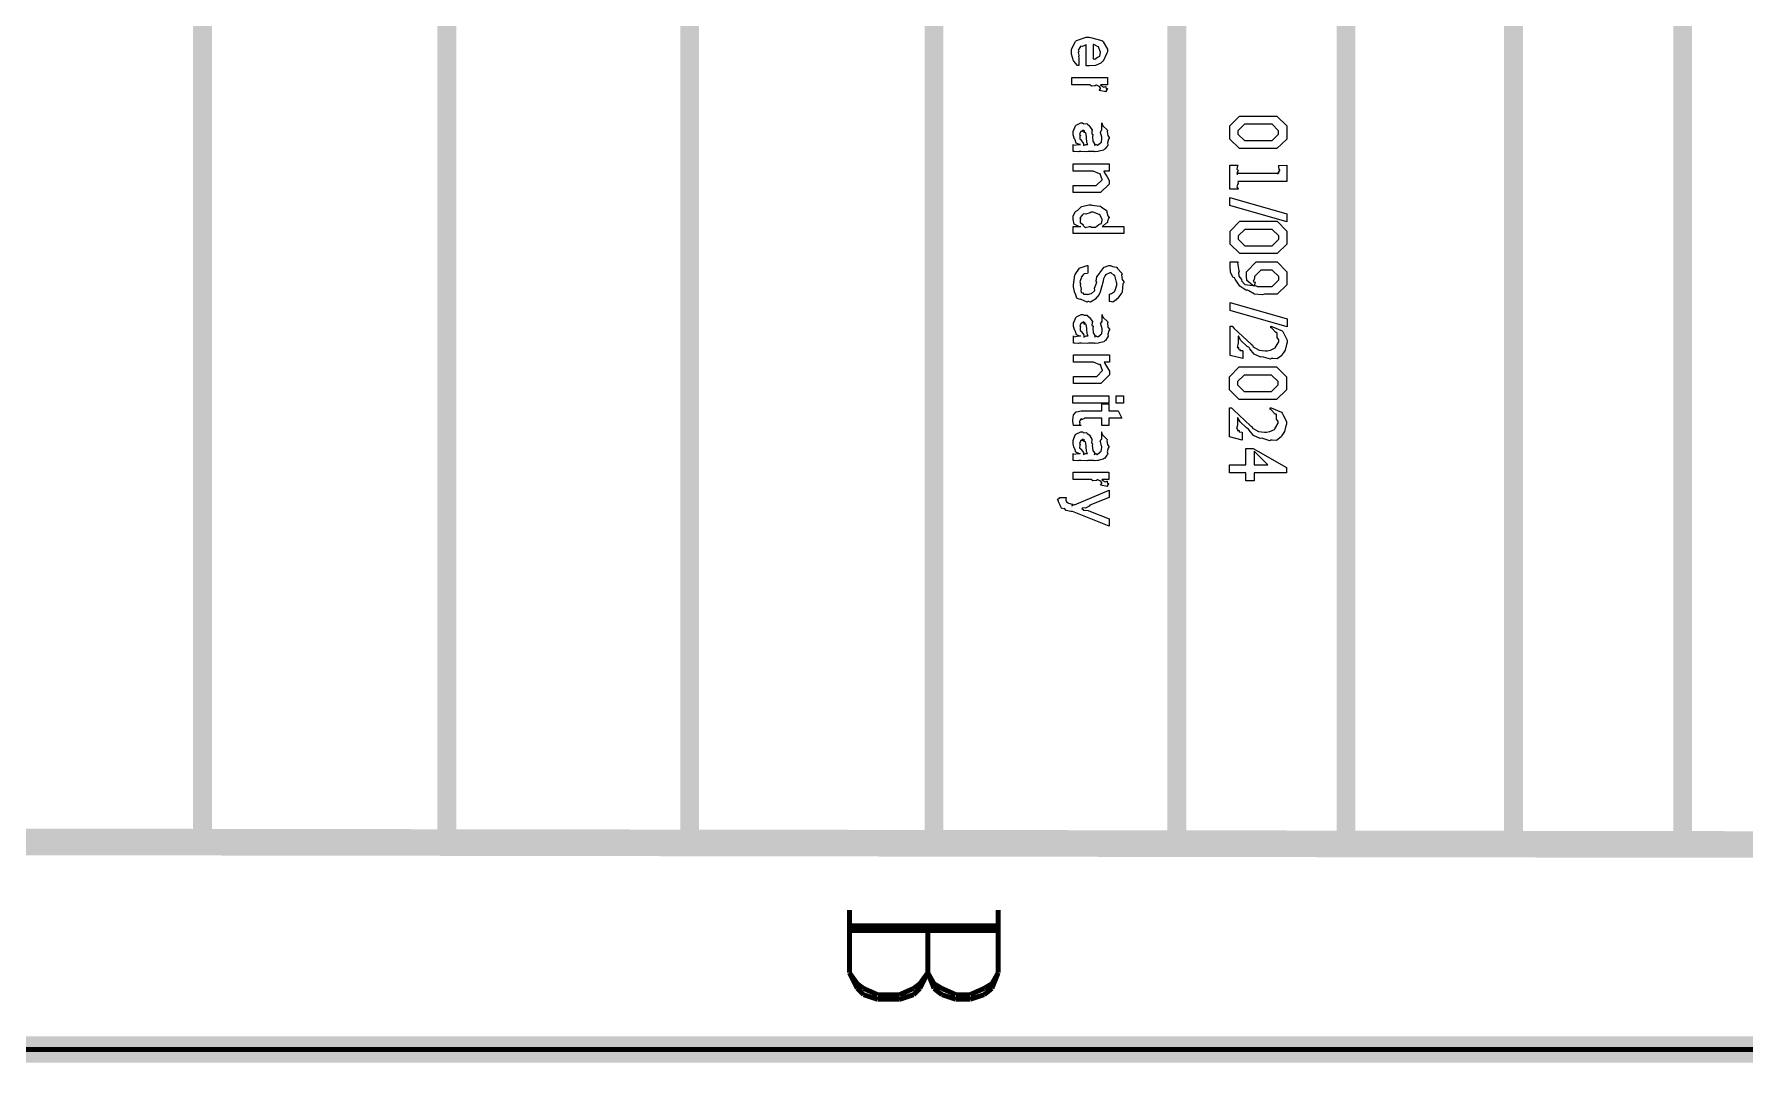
# Model space of a CAD drawing. Extents: x 0.1 to 11.6, y 0.3 to 16.3.
# Drawn here: x 1.933 to 3.753, y 0.284 to 1.379 of the extents above; entities that cross this region are included whole.
import ezdxf

# ---------------------------------------------------------------- set-up
doc = ezdxf.new("R2010")
doc.units = 0
doc.layers.get('0').update_dxf_attribs({"linetype": 'CONTINUOUS'})

msp = doc.modelspace()

# ---------------------------------------------------------------- linework, layer by layer
at = {"color": 0, "const_width": 0.005208}
msp.add_lwpolyline([(0.126682, 16.24), (11.565, 16.24), (11.565, 0.29834), (0.126682, 0.29834), (0.126682, 16.24)], close=True, dxfattribs=at)
at = {"color": 0}
for points, const_width in [([(2.11165, 0.520019), (2.11165, 4.17665)], 0.02), ([(2.37169, 0.518338), (2.37169, 4.17665)], 0.02), ([(2.62999, 0.518338), (2.62999, 4.17665)], 0.02), ([(2.88997, 0.518338), (2.88997, 4.17665)], 0.02), ([(3.14833, 0.518338), (3.14833, 4.17665)], 0.02), ([(3.32835, 0.516656), (3.32835, 4.17665)], 0.02), ([(3.50667, 0.516656), (3.50667, 4.17665)], 0.02), ([(3.68668, 0.516656), (3.68668, 4.17665)], 0.02), ([(11.3083, 0.504992), (0.37169, 0.521647)], 0.028333), ([(2.80003, 0.379992), (2.80003, 0.446669)], 0.005208), ([(2.95833, 0.446669), (2.95833, 0.379992)], 0.005208), ([(2.95833, 0.430012), (2.80003, 0.430012)], 0.005208), ([(2.95833, 0.425022), (2.80003, 0.425022)], 0.005208), ([(2.88336, 0.425022), (2.88336, 0.379992)], 0.005208), ([(2.80832, 0.363336), (2.80003, 0.379992)], 0.005208), ([(2.80832, 0.368326), (2.80003, 0.379992)], 0.005208), ([(2.88336, 0.379992), (2.875, 0.363336)], 0.005208), ([(2.88336, 0.379992), (2.875, 0.368326)], 0.005208), ([(2.88997, 0.363336), (2.88336, 0.379992)], 0.005208), ([(2.88997, 0.368326), (2.88336, 0.379992)], 0.005208), ([(2.95833, 0.379992), (2.95167, 0.363336)], 0.005208), ([(2.95833, 0.379992), (2.95167, 0.368326)], 0.005208), ([(2.815, 0.363336), (2.80832, 0.368326)], 0.005208), ([(2.815, 0.356663), (2.80832, 0.363336)], 0.005208), ([(2.83003, 0.356663), (2.815, 0.363336)], 0.005208), ([(2.86833, 0.363336), (2.85335, 0.356663)], 0.005208), ([(2.875, 0.368326), (2.86833, 0.363336)], 0.005208), ([(2.875, 0.363336), (2.86833, 0.356663)], 0.005208), ([(2.89833, 0.363336), (2.88997, 0.368326)], 0.005208), ([(2.89833, 0.356663), (2.88997, 0.363336)], 0.005208), ([(2.91336, 0.356663), (2.89833, 0.363336)], 0.005208), ([(2.94336, 0.363336), (2.92833, 0.356663)], 0.005208), ([(2.95167, 0.368326), (2.94336, 0.363336)], 0.005208), ([(2.95167, 0.363336), (2.94336, 0.356663)], 0.005208), ([(2.83003, 0.351671), (2.815, 0.356663)], 0.005208), ([(2.85335, 0.356663), (2.83003, 0.356663)], 0.005208), ([(2.85335, 0.351671), (2.83003, 0.351671)], 0.005208), ([(2.86833, 0.356663), (2.85335, 0.351671)], 0.005208), ([(2.91336, 0.351671), (2.89833, 0.356663)], 0.005208), ([(2.92833, 0.356663), (2.91336, 0.356663)], 0.005208), ([(2.92833, 0.351671), (2.91336, 0.351671)], 0.005208), ([(2.94336, 0.356663), (2.92833, 0.351671)], 0.005208), ([(11.565, 0.29834), (0.126682, 0.29834)], 0.028333)]:
    msp.add_lwpolyline(points, dxfattribs=dict(at, const_width=const_width))
for points in [[(3.044, 1.35287), (3.044, 1.34549), (3.04275, 1.34543), (3.03868, 1.35004), (3.03836, 1.35069), (3.03836, 1.35069), (3.0364, 1.35769), (3.0364, 1.36003), (3.0364, 1.36296), (3.04053, 1.37104), (3.04139, 1.37174), (3.04178, 1.37229), (3.05186, 1.37587), (3.05528, 1.37587), (3.05642, 1.37538), (3.06874, 1.37229), (3.06961, 1.37153), (3.06999, 1.37066), (3.0746, 1.36285), (3.0746, 1.36024), (3.07374, 1.35878), (3.06988, 1.35032), (3.06896, 1.34961), (3.06765, 1.34825), (3.06174, 1.34543), (3.05556, 1.34527), (3.05354, 1.34527), (3.05328, 1.34511), (3.05214, 1.34527), (3.05181, 1.34527), (3.05181, 1.36806), (3.05122, 1.3673), (3.04818, 1.36583), (3.04617, 1.366), (3.04596, 1.36567), (3.04514, 1.36485), (3.04324, 1.36187), (3.044, 1.36052), (3.044, 1.36003), (3.04346, 1.35938), (3.044, 1.35661), (3.044, 1.35569), (3.04372, 1.35558), (3.044, 1.35357), (3.044, 1.35287)], [(3.0594, 1.36806), (3.0594, 1.35287), (3.05935, 1.35281), (3.06108, 1.35216), (3.06407, 1.35438), (3.0644, 1.3546), (3.0644, 1.3546), (3.06629, 1.35558), (3.067, 1.35927), (3.067, 1.36046), (3.06674, 1.36062), (3.06515, 1.36556), (3.06483, 1.36589), (3.06461, 1.36561), (3.05994, 1.36806), (3.0594, 1.36806)], [(3.03651, 1.33295), (3.07471, 1.33295), (3.07471, 1.32514), (3.06711, 1.32514), (3.06749, 1.32433), (3.07064, 1.32259), (3.07297, 1.32335), (3.07319, 1.32319), (3.07297, 1.32275), (3.07319, 1.32086), (3.07471, 1.32102), (3.07471, 1.32102), (3.07417, 1.32048), (3.07297, 1.31831), (3.07324, 1.31765), (3.07319, 1.31755), (3.0656, 1.31907), (3.0656, 1.31907), (3.06711, 1.32086), (3.06711, 1.32145), (3.06711, 1.32145), (3.06603, 1.3233), (3.06581, 1.32341), (3.06581, 1.32341), (3.06287, 1.3246), (3.06256, 1.32471), (3.06147, 1.32411), (3.05757, 1.32357), (3.05593, 1.32514), (3.05539, 1.32514), (3.03651, 1.32514), (3.03651, 1.33295)], [(3.04574, 1.26167), (3.04486, 1.26134), (3.04124, 1.26286), (3.04015, 1.2666), (3.03988, 1.26709), (3.03944, 1.26736), (3.03814, 1.27176), (3.03814, 1.27317), (3.03814, 1.27534), (3.04047, 1.28136), (3.04096, 1.28185), (3.04118, 1.28206), (3.04639, 1.28467), (3.04812, 1.28467), (3.04812, 1.28467), (3.04932, 1.28364), (3.05251, 1.2838), (3.0529, 1.28358), (3.05317, 1.28299), (3.05593, 1.28109), (3.05615, 1.28076), (3.05599, 1.28027), (3.05815, 1.27702), (3.05832, 1.27664), (3.058, 1.27582), (3.05778, 1.273), (3.05892, 1.27203), (3.05897, 1.27165), (3.05854, 1.27007), (3.05908, 1.26492), (3.06093, 1.26221), (3.06114, 1.26167), (3.06093, 1.26139), (3.06082, 1.26031), (3.06201, 1.26166), (3.06244, 1.26167), (3.06239, 1.26161), (3.06392, 1.26069), (3.06679, 1.26297), (3.067, 1.26318), (3.067, 1.26318), (3.06814, 1.26411), (3.06874, 1.26785), (3.06874, 1.26904), (3.06847, 1.26931), (3.06728, 1.2742), (3.067, 1.27447), (3.067, 1.27447), (3.06819, 1.2768), (3.06874, 1.27686), (3.06874, 1.28467), (3.06847, 1.28445), (3.06913, 1.28217), (3.06961, 1.28185), (3.06982, 1.28125), (3.07428, 1.27702), (3.0746, 1.27642), (3.07428, 1.27523), (3.07482, 1.27116), (3.07633, 1.26893), (3.07633, 1.26818), (3.07557, 1.26725), (3.0746, 1.26346), (3.07503, 1.26107), (3.07482, 1.26058), (3.07411, 1.25966), (3.0721, 1.25678), (3.07135, 1.2564), (3.07113, 1.25624), (3.07026, 1.25559), (3.06581, 1.25439), (3.06526, 1.25429), (3.06424, 1.25407), (3.06119, 1.25369), (3.06033, 1.25407), (3.06006, 1.25407), (3.05399, 1.25407), (3.05274, 1.2538), (3.0465, 1.25407), (3.04443, 1.25407), (3.04335, 1.2538), (3.03944, 1.25407), (3.03814, 1.25407), (3.03814, 1.26167), (3.03857, 1.26085), (3.04394, 1.26167), (3.04574, 1.26167)], [(3.05354, 1.26166), (3.05354, 1.26166), (3.05257, 1.26378), (3.05231, 1.26904), (3.05225, 1.26991), (3.05214, 1.26997), (3.05143, 1.27404), (3.05138, 1.27425), (3.05094, 1.27409), (3.04932, 1.2742), (3.05035, 1.27615), (3.05029, 1.2762), (3.04981, 1.27588), (3.04807, 1.27523), (3.04899, 1.27686), (3.04899, 1.27686), (3.04839, 1.27637), (3.04633, 1.27501), (3.0466, 1.27556), (3.0466, 1.27556), (3.04606, 1.27485), (3.04486, 1.2723), (3.04574, 1.27132), (3.04574, 1.271), (3.04531, 1.27034), (3.04503, 1.26758), (3.0466, 1.26639), (3.04682, 1.266), (3.04671, 1.2659), (3.04921, 1.26275), (3.04943, 1.26253), (3.04915, 1.26215), (3.04915, 1.26042), (3.0516, 1.26167), (3.05246, 1.26167), (3.05354, 1.26166)], [(3.23469, 1.29167), (3.25489, 1.29167), (3.26531, 1.28125), (3.26531, 1.2743), (3.26531, 1.26736), (3.25489, 1.25716), (3.23535, 1.25716), (3.21517, 1.25716), (3.20475, 1.26736), (3.20475, 1.27474), (3.20475, 1.28125), (3.21517, 1.29167), (3.23469, 1.29167)], [(3.23406, 1.28298), (3.22038, 1.28298), (3.21343, 1.27604), (3.21343, 1.27452), (3.21343, 1.27257), (3.22038, 1.26562), (3.23687, 1.26562), (3.24968, 1.26562), (3.25663, 1.27257), (3.25663, 1.2743), (3.25663, 1.27604), (3.24968, 1.28298), (3.23406, 1.28298)], [(3.03819, 1.24094), (3.07639, 1.24094), (3.07639, 1.23313), (3.07075, 1.23313), (3.07129, 1.2315), (3.07437, 1.227), (3.07639, 1.22331), (3.07639, 1.22206), (3.07639, 1.21946), (3.06728, 1.21034), (3.06119, 1.21034), (3.03819, 1.21034), (3.03819, 1.21794), (3.05946, 1.21794), (3.06272, 1.21794), (3.06879, 1.22401), (3.06879, 1.22467), (3.06853, 1.22494), (3.06679, 1.23031), (3.0664, 1.23074), (3.06597, 1.23031), (3.05946, 1.23313), (3.05729, 1.23313), (3.03819, 1.23313), (3.03819, 1.24094)], [(3.26535, 1.23964), (3.26535, 1.22401), (3.26535, 1.22228), (3.21349, 1.22228), (3.21343, 1.22228), (3.21349, 1.22195), (3.21349, 1.22184), (3.21338, 1.22184), (3.21349, 1.22038), (3.21349, 1.21989), (3.213, 1.21902), (3.21235, 1.21598), (3.21349, 1.21436), (3.21349, 1.21381), (3.20481, 1.21381), (3.20481, 1.23964), (3.21349, 1.23964), (3.21289, 1.23871), (3.21235, 1.23513), (3.21349, 1.234), (3.21349, 1.23356), (3.21311, 1.23291), (3.21235, 1.23074), (3.21349, 1.23161), (3.21349, 1.23161), (3.21317, 1.23117), (3.21235, 1.22976), (3.21349, 1.23096), (3.21349, 1.23096), (3.25667, 1.23096), (3.25635, 1.23069), (3.25537, 1.22982), (3.25667, 1.23101), (3.25667, 1.23139), (3.2564, 1.23117), (3.25553, 1.23047), (3.25722, 1.23237), (3.25732, 1.23248), (3.25711, 1.23231), (3.2564, 1.23193), (3.25797, 1.23383), (3.25797, 1.23443), (3.25732, 1.23465), (3.25689, 1.23855), (3.25667, 1.23899), (3.26535, 1.23964)], [(3.26546, 1.1792), (3.20492, 1.19656), (3.20492, 1.20502), (3.26546, 1.18766), (3.26546, 1.1792)], [(3.03825, 1.17426), (3.04628, 1.17426), (3.04471, 1.17399), (3.03922, 1.1767), (3.03825, 1.18175), (3.03825, 1.18338), (3.03825, 1.18511), (3.04021, 1.18978), (3.04064, 1.19032), (3.04064, 1.19032), (3.04318, 1.19162), (3.0466, 1.1952), (3.04736, 1.19553), (3.04736, 1.19553), (3.05485, 1.19727), (3.05735, 1.19727), (3.05783, 1.19678), (3.06657, 1.19602), (3.06733, 1.19574), (3.06793, 1.19509), (3.07362, 1.1913), (3.07406, 1.19076), (3.07383, 1.18956), (3.07482, 1.1856), (3.07644, 1.18397), (3.07644, 1.18338), (3.07579, 1.18267), (3.07454, 1.17979), (3.07449, 1.17844), (3.07428, 1.17817), (3.07324, 1.17768), (3.06961, 1.17453), (3.06907, 1.17426), (3.09185, 1.17426), (3.09185, 1.16667), (3.03825, 1.16667), (3.03825, 1.17426)], [(3.05735, 1.18945), (3.05615, 1.18864), (3.05165, 1.18739), (3.04915, 1.18766), (3.04867, 1.18728), (3.04769, 1.18647), (3.04519, 1.18359), (3.04585, 1.18229), (3.04585, 1.18186), (3.04542, 1.18126), (3.04557, 1.17833), (3.04818, 1.17681), (3.04867, 1.17643), (3.0485, 1.17583), (3.05078, 1.17318), (3.05533, 1.17426), (3.05692, 1.17426), (3.05735, 1.17361), (3.06168, 1.1735), (3.06554, 1.17627), (3.06603, 1.17665), (3.06608, 1.17659), (3.06808, 1.17741), (3.06885, 1.18093), (3.06885, 1.18207), (3.06857, 1.18224), (3.06646, 1.18718), (3.06603, 1.1875), (3.0656, 1.18696), (3.0594, 1.18945), (3.05735, 1.18945)], [(3.23492, 1.17985), (3.2551, 1.17985), (3.26551, 1.16943), (3.26551, 1.16249), (3.26551, 1.15554), (3.2551, 1.14534), (3.23557, 1.14534), (3.21539, 1.14534), (3.20497, 1.15554), (3.20497, 1.16292), (3.20497, 1.16943), (3.21539, 1.17985), (3.23492, 1.17985)], [(3.23426, 1.17117), (3.2206, 1.17117), (3.21365, 1.16422), (3.21365, 1.1627), (3.21365, 1.16075), (3.2206, 1.15381), (3.23708, 1.15381), (3.24989, 1.15381), (3.25683, 1.16075), (3.25683, 1.16249), (3.25683, 1.16422), (3.24989, 1.17117), (3.23426, 1.17117)], [(3.05382, 1.13287), (3.05382, 1.12505), (3.05339, 1.12435), (3.04975, 1.12375), (3.04949, 1.12353), (3.04872, 1.12283), (3.04665, 1.12039), (3.04693, 1.11947), (3.04688, 1.1192), (3.04622, 1.11843), (3.04514, 1.1154), (3.046, 1.11339), (3.04601, 1.11268), (3.04542, 1.1122), (3.04656, 1.10747), (3.04665, 1.10704), (3.04633, 1.10645), (3.0466, 1.104), (3.04861, 1.10379), (3.04883, 1.10357), (3.04867, 1.10346), (3.04915, 1.10205), (3.05197, 1.10227), (3.05294, 1.10227), (3.05333, 1.102), (3.05735, 1.10281), (3.05772, 1.10292), (3.05772, 1.10292), (3.06076, 1.1059), (3.06099, 1.10639), (3.06099, 1.10639), (3.06071, 1.10862), (3.06287, 1.11398), (3.06315, 1.11507), (3.0625, 1.11599), (3.06342, 1.12061), (3.06614, 1.12435), (3.0664, 1.12484), (3.0664, 1.12484), (3.07069, 1.13059), (3.07118, 1.13091), (3.07124, 1.13091), (3.07607, 1.13287), (3.07769, 1.13287), (3.07769, 1.13287), (3.07997, 1.13157), (3.08431, 1.13108), (3.08485, 1.1307), (3.08501, 1.12999), (3.08974, 1.12473), (3.09006, 1.12397), (3.08963, 1.12267), (3.09022, 1.118), (3.09201, 1.11518), (3.09201, 1.11421), (3.09099, 1.11312), (3.09039, 1.10476), (3.09006, 1.10401), (3.08908, 1.10303), (3.08653, 1.09956), (3.08518, 1.09771), (3.08464, 1.09728), (3.08388, 1.09619), (3.08029, 1.09375), (3.07736, 1.09451), (3.07661, 1.09446), (3.07661, 1.10227), (3.07661, 1.10227), (3.07872, 1.10292), (3.08214, 1.10509), (3.08246, 1.10552), (3.08246, 1.10552), (3.08442, 1.11187), (3.08442, 1.11399), (3.08404, 1.11485), (3.08257, 1.12202), (3.08225, 1.12245), (3.08171, 1.12212), (3.07835, 1.12505), (3.07726, 1.12506), (3.07639, 1.12446), (3.07335, 1.1231), (3.07292, 1.12337), (3.07292, 1.12332), (3.0721, 1.12223), (3.07032, 1.1186), (3.06972, 1.1148), (3.06944, 1.11355), (3.06885, 1.1122), (3.0664, 1.10341), (3.06619, 1.10292), (3.06586, 1.10189), (3.06153, 1.09695), (3.06099, 1.09663), (3.06006, 1.0957), (3.05653, 1.09359), (3.05447, 1.09445), (3.05382, 1.09446), (3.05311, 1.09381), (3.0466, 1.09646), (3.046, 1.09684), (3.04531, 1.09652), (3.04189, 1.09804), (3.04069, 1.10248), (3.04036, 1.10314), (3.03988, 1.10346), (3.03842, 1.11008), (3.03842, 1.11225), (3.03842, 1.11225), (3.03982, 1.12256), (3.04015, 1.12332), (3.04015, 1.12332), (3.04497, 1.12983), (3.04557, 1.13026), (3.04557, 1.13037), (3.05306, 1.13287), (3.05382, 1.13287)], [(3.20503, 1.13656), (3.21371, 1.13656), (3.21294, 1.13569), (3.21442, 1.12717), (3.21457, 1.12636), (3.21397, 1.12543), (3.21451, 1.12126), (3.21724, 1.118), (3.21761, 1.11724), (3.21729, 1.11659), (3.2206, 1.11252), (3.22939, 1.11149), (3.23128, 1.11117), (3.229, 1.11198), (3.22304, 1.11692), (3.22239, 1.12126), (3.22239, 1.12267), (3.22239, 1.12614), (3.23281, 1.13655), (3.24192, 1.13656), (3.25515, 1.13656), (3.26557, 1.12614), (3.26557, 1.11941), (3.26557, 1.11225), (3.25515, 1.10205), (3.24149, 1.10205), (3.23915, 1.10145), (3.23107, 1.10232), (3.22487, 1.10585), (3.22347, 1.10661), (3.22168, 1.10639), (3.21528, 1.11068), (3.2105, 1.11822), (3.20958, 1.11963), (3.20844, 1.11985), (3.20557, 1.12527), (3.20503, 1.13194), (3.20503, 1.13417), (3.20503, 1.13656)], [(3.23389, 1.11051), (3.23454, 1.11041), (3.23958, 1.11051), (3.24126, 1.11051), (3.24994, 1.11052), (3.25689, 1.11746), (3.25689, 1.11985), (3.25689, 1.12093), (3.24994, 1.12788), (3.24582, 1.12788), (3.23779, 1.12787), (3.23107, 1.12093), (3.23107, 1.11876), (3.23053, 1.11822), (3.22965, 1.11567), (3.23161, 1.11502), (3.23172, 1.11464), (3.23122, 1.11426), (3.23107, 1.11171), (3.23367, 1.11084), (3.23389, 1.11051)], [(3.26563, 1.06738), (3.20508, 1.08474), (3.20508, 1.09321), (3.26563, 1.07585), (3.26563, 1.06738)], [(3.04606, 1.05773), (3.04519, 1.0574), (3.04156, 1.05892), (3.04047, 1.06266), (3.04021, 1.06315), (3.03976, 1.06342), (3.03847, 1.06782), (3.03847, 1.06923), (3.03847, 1.0714), (3.04081, 1.07742), (3.04129, 1.07791), (3.0415, 1.07813), (3.04671, 1.08073), (3.04844, 1.08073), (3.04844, 1.08073), (3.04964, 1.0797), (3.05285, 1.07986), (3.05322, 1.07965), (3.0535, 1.07905), (3.05626, 1.07715), (3.05647, 1.07682), (3.05632, 1.07634), (3.05849, 1.07308), (3.05865, 1.0727), (3.05832, 1.07189), (3.05811, 1.06907), (3.05925, 1.06809), (3.05931, 1.06771), (3.05886, 1.06614), (3.0594, 1.06098), (3.06125, 1.05827), (3.06147, 1.05773), (3.06125, 1.05746), (3.06114, 1.05637), (3.06233, 1.05773), (3.06278, 1.05773), (3.06272, 1.05767), (3.06424, 1.05675), (3.06711, 1.05903), (3.06733, 1.05924), (3.06733, 1.05924), (3.06847, 1.06017), (3.06907, 1.06391), (3.06907, 1.06511), (3.06879, 1.06538), (3.0676, 1.07026), (3.06733, 1.07053), (3.06733, 1.07053), (3.06853, 1.07286), (3.06907, 1.07292), (3.06907, 1.08073), (3.06879, 1.08051), (3.06944, 1.07823), (3.06993, 1.07791), (3.07015, 1.07731), (3.0746, 1.07308), (3.07493, 1.07248), (3.0746, 1.07129), (3.07514, 1.06722), (3.07667, 1.065), (3.07667, 1.06424), (3.0759, 1.06331), (3.07493, 1.05952), (3.07536, 1.05713), (3.07514, 1.05664), (3.07443, 1.05572), (3.07243, 1.05284), (3.07167, 1.05246), (3.07146, 1.0523), (3.07058, 1.05165), (3.06614, 1.05046), (3.0656, 1.05035), (3.06456, 1.05013), (3.06153, 1.04975), (3.06065, 1.05013), (3.06039, 1.05013), (3.05431, 1.05013), (3.05306, 1.04986), (3.04682, 1.05013), (3.04476, 1.05013), (3.04368, 1.04986), (3.03976, 1.05013), (3.03847, 1.05013), (3.03847, 1.05773), (3.0389, 1.05691), (3.04428, 1.05773), (3.04606, 1.05773)], [(3.05387, 1.05773), (3.05387, 1.05773), (3.0529, 1.05984), (3.05263, 1.0651), (3.05257, 1.06597), (3.05246, 1.06603), (3.05176, 1.0701), (3.05171, 1.07031), (3.05126, 1.07015), (3.04964, 1.07026), (3.05067, 1.07221), (3.05063, 1.07227), (3.05012, 1.07194), (3.04839, 1.07129), (3.04932, 1.07292), (3.04932, 1.07292), (3.04872, 1.07243), (3.04665, 1.07107), (3.04693, 1.07162), (3.04693, 1.07162), (3.04639, 1.07091), (3.04519, 1.06836), (3.04606, 1.06738), (3.04606, 1.06706), (3.04563, 1.06641), (3.04536, 1.06364), (3.04693, 1.06245), (3.04715, 1.06207), (3.04704, 1.06196), (3.04953, 1.05881), (3.04975, 1.05859), (3.04949, 1.05821), (3.04949, 1.05648), (3.05192, 1.05773), (3.05279, 1.05773), (3.05387, 1.05773)], [(3.21858, 1.03358), (3.20514, 1.03706), (3.20514, 1.06809), (3.20731, 1.06809), (3.20931, 1.0657), (3.2276, 1.04888), (3.229, 1.04791), (3.22954, 1.04633), (3.23583, 1.04259), (3.2424, 1.04205), (3.24463, 1.04205), (3.24463, 1.04205), (3.24804, 1.04275), (3.25293, 1.04498), (3.25353, 1.04552), (3.25353, 1.04568), (3.257, 1.05159), (3.257, 1.05355), (3.25683, 1.05349), (3.25515, 1.05604), (3.25515, 1.06082), (3.25483, 1.06136), (3.25379, 1.06136), (3.24903, 1.0663), (3.24832, 1.06657), (3.24832, 1.06809), (3.24957, 1.06793), (3.26036, 1.0632), (3.26112, 1.06245), (3.26183, 1.06098), (3.26568, 1.05333), (3.26568, 1.05073), (3.26525, 1.04872), (3.26378, 1.04275), (3.2615, 1.03939), (3.26069, 1.03858), (3.25999, 1.037), (3.25532, 1.03331), (3.25054, 1.03358), (3.24897, 1.03358), (3.24799, 1.03299), (3.24056, 1.03521), (3.23986, 1.03553), (3.23774, 1.03532), (3.23074, 1.03841), (3.22618, 1.04422), (3.22532, 1.0453), (3.2231, 1.04666), (3.21664, 1.05301), (3.21403, 1.05735), (3.21382, 1.05767), (3.21382, 1.04921), (3.21332, 1.0485), (3.21272, 1.0459), (3.21397, 1.04568), (3.21403, 1.04552), (3.21376, 1.0453), (3.21349, 1.04389), (3.21533, 1.04373), (3.21556, 1.04357), (3.21539, 1.04351), (3.2155, 1.04237), (3.21826, 1.04216), (3.21858, 1.04205), (3.21858, 1.03358)], [(3.03857, 1.03776), (3.07676, 1.03776), (3.07676, 1.02995), (3.07113, 1.02995), (3.07167, 1.02832), (3.07476, 1.02382), (3.07676, 1.02013), (3.07676, 1.01888), (3.07676, 1.01627), (3.06765, 1.00716), (3.06158, 1.00716), (3.03857, 1.00716), (3.03857, 1.01476), (3.05985, 1.01476), (3.0631, 1.01476), (3.06917, 1.02083), (3.06917, 1.02148), (3.0689, 1.02176), (3.06717, 1.02713), (3.06679, 1.02756), (3.06635, 1.02713), (3.05985, 1.02995), (3.05767, 1.02995), (3.03857, 1.02995), (3.03857, 1.03776)], [(3.23432, 1.02474), (3.2545, 1.02474), (3.26492, 1.01432), (3.26492, 1.00738), (3.26492, 1.00043), (3.2545, 0.990235), (3.23497, 0.990235), (3.21479, 0.990235), (3.20437, 1.00043), (3.20437, 1.00781), (3.20437, 1.01432), (3.21479, 1.02474), (3.23432, 1.02474)], [(3.23367, 1.01606), (3.22, 1.01606), (3.21306, 1.00912), (3.21306, 1.00759), (3.21306, 1.00564), (3.22, 0.998699), (3.23649, 0.998699), (3.24929, 0.998699), (3.25624, 1.00564), (3.25624, 1.00738), (3.25624, 1.00912), (3.24929, 1.01606), (3.23367, 1.01606)], [(3.03788, 0.994086), (3.07607, 0.994086), (3.07607, 0.986274), (3.03788, 0.986274), (3.03788, 0.994086)], [(3.04633, 0.962565), (3.03851, 0.962567), (3.03836, 0.962672), (3.03788, 0.966686), (3.03788, 0.967989), (3.03788, 0.967989), (3.03857, 0.97374), (3.03874, 0.974065), (3.03885, 0.974228), (3.04124, 0.97694), (3.04156, 0.977106), (3.04156, 0.977106), (3.04676, 0.977974), (3.0485, 0.977971), (3.06847, 0.977971), (3.06847, 0.985565), (3.07607, 0.985567), (3.07607, 0.977971), (3.08604, 0.977971), (3.08996, 0.970158), (3.07607, 0.970158), (3.07607, 0.962565), (3.06847, 0.962564), (3.06847, 0.970158), (3.05003, 0.970158), (3.04926, 0.969617), (3.04656, 0.968586), (3.04699, 0.96994), (3.04699, 0.96994), (3.04656, 0.969454), (3.04519, 0.967935), (3.0459, 0.968642), (3.0459, 0.968642), (3.04546, 0.968099), (3.04454, 0.966146), (3.04546, 0.966092), (3.04546, 0.966036), (3.04508, 0.965547), (3.04471, 0.963542), (3.04617, 0.962942), (3.04633, 0.962565)], [(3.08388, 0.994085), (3.09147, 0.994086), (3.09147, 0.986274), (3.08388, 0.986272), (3.08388, 0.994085)], [(3.21787, 0.946888), (3.20443, 0.950358), (3.20443, 0.981392), (3.2066, 0.981392), (3.20861, 0.979006), (3.22689, 0.962185), (3.22829, 0.961208), (3.22885, 0.959638), (3.23514, 0.955892), (3.24169, 0.955351), (3.24393, 0.955351), (3.24393, 0.955351), (3.24735, 0.956057), (3.25222, 0.958281), (3.25282, 0.958822), (3.25282, 0.958985), (3.25629, 0.9649), (3.25629, 0.966853), (3.25612, 0.966799), (3.25444, 0.969349), (3.25444, 0.974122), (3.25412, 0.974665), (3.2531, 0.974665), (3.24832, 0.979601), (3.24761, 0.979872), (3.24761, 0.981392), (3.24886, 0.981228), (3.25965, 0.976508), (3.26042, 0.975749), (3.26112, 0.974286), (3.26497, 0.966635), (3.26497, 0.964031), (3.26454, 0.962022), (3.26307, 0.956057), (3.26079, 0.952692), (3.25999, 0.951879), (3.25928, 0.950306), (3.25461, 0.946615), (3.24983, 0.946888), (3.24826, 0.946888), (3.24729, 0.94629), (3.23986, 0.948514), (3.23915, 0.948839), (3.23703, 0.948622), (3.23004, 0.951714), (3.22547, 0.957519), (3.22461, 0.958607), (3.22239, 0.959961), (3.21593, 0.96631), (3.21332, 0.97065), (3.21311, 0.970976), (3.21311, 0.962511), (3.21263, 0.961806), (3.21203, 0.959203), (3.21326, 0.958986), (3.21332, 0.958822), (3.21306, 0.958604), (3.21278, 0.957194), (3.21463, 0.957032), (3.21485, 0.956871), (3.21468, 0.956814), (3.21479, 0.955678), (3.21756, 0.95546), (3.21789, 0.955351), (3.21787, 0.946888)], [(3.04551, 0.932726), (3.04465, 0.9324), (3.04101, 0.933918), (3.03993, 0.937661), (3.03965, 0.93815), (3.03922, 0.938422), (3.03792, 0.942817), (3.03792, 0.944226), (3.03792, 0.946397), (3.04025, 0.952418), (3.04075, 0.952907), (3.04096, 0.953124), (3.04617, 0.955728), (3.0479, 0.955729), (3.0479, 0.955729), (3.0491, 0.954697), (3.05231, 0.954861), (3.05268, 0.954643), (3.05296, 0.954047), (3.05572, 0.952147), (3.05593, 0.951821), (3.05578, 0.951335), (3.05794, 0.948078), (3.05811, 0.9477), (3.05778, 0.946885), (3.05757, 0.944063), (3.05871, 0.943086), (3.05875, 0.942707), (3.05832, 0.941135), (3.05886, 0.935979), (3.06071, 0.933267), (3.06093, 0.932726), (3.06071, 0.932453), (3.0606, 0.931369), (3.06179, 0.932724), (3.06222, 0.932726), (3.06218, 0.932669), (3.06369, 0.931749), (3.06657, 0.934026), (3.06679, 0.934244), (3.06679, 0.934244), (3.06793, 0.935169), (3.06853, 0.938911), (3.06853, 0.940104), (3.06825, 0.940374), (3.06706, 0.945257), (3.06679, 0.945531), (3.06679, 0.945531), (3.06799, 0.947863), (3.06853, 0.947917), (3.06853, 0.955728), (3.06825, 0.955511), (3.0689, 0.953233), (3.06939, 0.952907), (3.06961, 0.95231), (3.07406, 0.948079), (3.07437, 0.947481), (3.07406, 0.946289), (3.0746, 0.942219), (3.07611, 0.939995), (3.07611, 0.939236), (3.07536, 0.938314), (3.07437, 0.934514), (3.07482, 0.932129), (3.0746, 0.931639), (3.07389, 0.930718), (3.07189, 0.927843), (3.07113, 0.927462), (3.0709, 0.9273), (3.07004, 0.92665), (3.0656, 0.925456), (3.06506, 0.925346), (3.06401, 0.925131), (3.06099, 0.92475), (3.06011, 0.925131), (3.05985, 0.925129), (3.05376, 0.925131), (3.05251, 0.924857), (3.04628, 0.925129), (3.04422, 0.925129), (3.04312, 0.924857), (3.03922, 0.925131), (3.03792, 0.925131), (3.03792, 0.932726), (3.03836, 0.931913), (3.04372, 0.932726), (3.04551, 0.932726)], [(3.05333, 0.932724), (3.05333, 0.932724), (3.05236, 0.934842), (3.05208, 0.940104), (3.05203, 0.940972), (3.05192, 0.941025), (3.05122, 0.945094), (3.05117, 0.945314), (3.05072, 0.94515), (3.0491, 0.945254), (3.05012, 0.94721), (3.05007, 0.947265), (3.04958, 0.946939), (3.04785, 0.946289), (3.04878, 0.947917), (3.04878, 0.947917), (3.04818, 0.947426), (3.04611, 0.946071), (3.04639, 0.946615), (3.04639, 0.946615), (3.04585, 0.945911), (3.04465, 0.943361), (3.04551, 0.942383), (3.04551, 0.942057), (3.04508, 0.941404), (3.04482, 0.938639), (3.04639, 0.937446), (3.0466, 0.937067), (3.0465, 0.936957), (3.04899, 0.933811), (3.04921, 0.933594), (3.04893, 0.933214), (3.04893, 0.931476), (3.05138, 0.932724), (3.05225, 0.932724), (3.05333, 0.932724)], [(3.23053, 0.903592), (3.22185, 0.903592), (3.22185, 0.912056), (3.20449, 0.912056), (3.20449, 0.920736), (3.22185, 0.920736), (3.22185, 0.938099), (3.22965, 0.938099), (3.26503, 0.917914), (3.26503, 0.912056), (3.23053, 0.912056), (3.23053, 0.903592)], [(3.23053, 0.920736), (3.24528, 0.920736), (3.23053, 0.935058), (3.23053, 0.920736)], [(3.03797, 0.912815), (3.07617, 0.912815), (3.07617, 0.905003), (3.06858, 0.905), (3.06896, 0.90419), (3.0721, 0.902453), (3.07443, 0.90321), (3.07465, 0.903049), (3.07443, 0.902614), (3.07465, 0.900717), (3.07617, 0.900879), (3.07617, 0.900879), (3.07563, 0.900335), (3.07443, 0.898164), (3.07471, 0.897515), (3.07465, 0.897406), (3.06706, 0.898926), (3.06706, 0.898926), (3.06858, 0.900714), (3.06858, 0.901313), (3.06858, 0.901313), (3.06749, 0.903157), (3.06728, 0.903264), (3.06728, 0.903264), (3.06435, 0.904458), (3.06401, 0.904568), (3.06293, 0.903971), (3.05903, 0.903429), (3.0574, 0.905003), (3.05686, 0.905), (3.03797, 0.905003), (3.03797, 0.912815)], [(3.02371, 0.88596), (3.03088, 0.88596), (3.03049, 0.885578), (3.03043, 0.884113), (3.03043, 0.883571), (3.03022, 0.883353), (3.03097, 0.881347), (3.03108, 0.881185), (3.03108, 0.881185), (3.03282, 0.879992), (3.03304, 0.879883), (3.03304, 0.879883), (3.03694, 0.878797), (3.0376, 0.878579), (3.03728, 0.878254), (3.03668, 0.876897), (3.03911, 0.878254), (3.03933, 0.878147), (3.07622, 0.893553), (3.07622, 0.88596), (3.05583, 0.877496), (3.05496, 0.876519), (3.05117, 0.874457), (3.04824, 0.874671), (3.04758, 0.874457), (3.04742, 0.874132), (3.04953, 0.872179), (3.05399, 0.87196), (3.05474, 0.871635), (3.07622, 0.862956), (3.07622, 0.85536), (3.03737, 0.870767), (3.03564, 0.870765), (3.03054, 0.872071), (3.02929, 0.873858), (3.02892, 0.874024), (3.02826, 0.873753), (3.0255, 0.874621), (3.02436, 0.877171), (3.02414, 0.877496), (3.02414, 0.877496), (3.02262, 0.881076), (3.02262, 0.882269), (3.02229, 0.882269), (3.02132, 0.883679), (3.02349, 0.885633), (3.02371, 0.88596)]]:
    msp.add_lwpolyline(points, close=True, dxfattribs=at)

doc.saveas('drawing.dxf')
